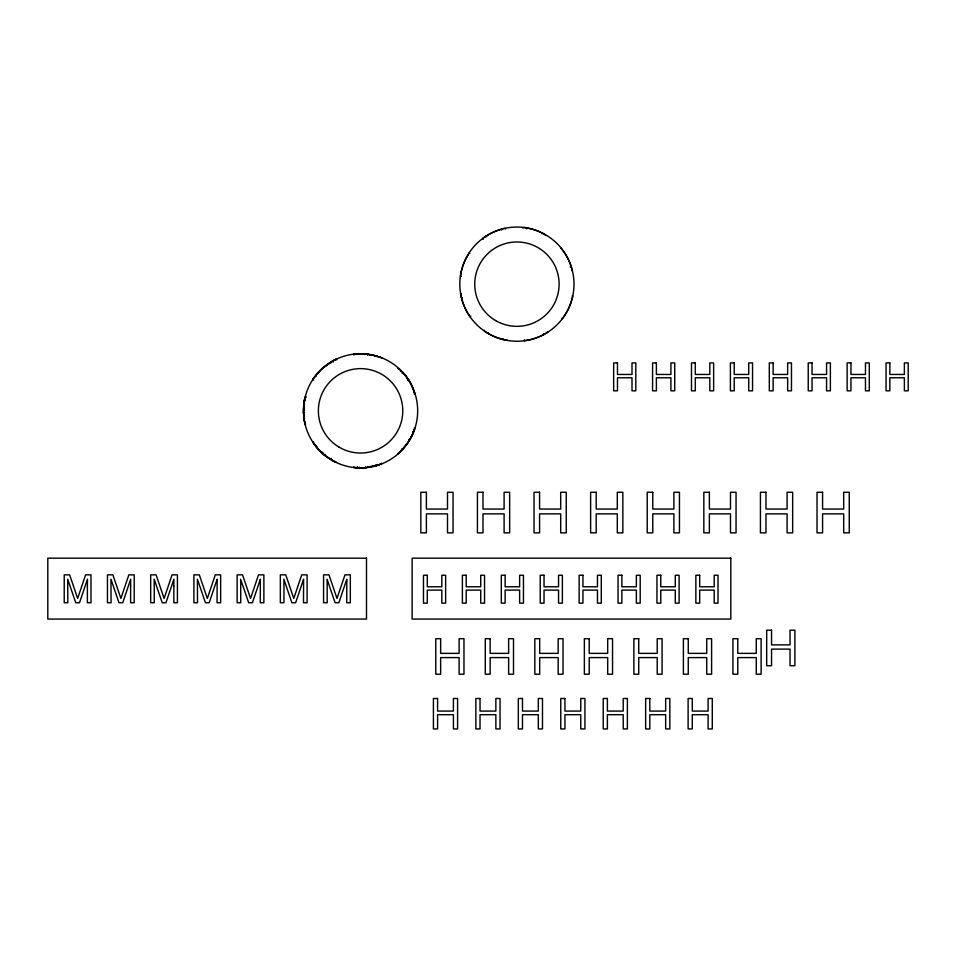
<?xml version="1.0" encoding="UTF-8"?>
<svg xmlns="http://www.w3.org/2000/svg" width="956" height="956" viewBox="0 0 956 956"><rect width="100%" height="100%" fill="white"/><g stroke="black" fill="none" stroke-linecap="round" stroke-linejoin="round"><path stroke-width="1.43" d="M303.482 411.044L303.482 410.447M217.131 581.129L217.131 579.205L209.173 602.746L205.432 602.746L197.414 579.205L197.51 602.746L193.901 602.746L193.901 574.843L199.314 574.843L207.333 598.432L215.291 574.843L220.657 574.843L220.657 602.746L217.06 602.746L217.12 581.666M260.355 581.129L260.367 579.205L252.396 602.746L248.656 602.746L240.637 579.205L240.709 584.391M303.578 581.129L303.59 579.205L295.631 602.746L291.879 602.746L283.86 579.205L283.932 583.937M346.801 581.129L346.813 579.205L338.854 602.746L335.102 602.746L327.083 579.205L327.155 583.937M260.355 581.666L260.283 602.746L263.88 602.746L263.88 574.843L258.514 574.843L250.556 598.432L242.537 574.843L237.124 574.843L237.124 602.746L240.733 602.746L240.721 584.809M303.578 581.666L303.506 602.746L307.103 602.746L307.103 574.843L301.738 574.843L293.779 598.432L285.76 574.843L280.347 574.843L280.347 602.746L283.956 602.746L283.944 584.809M346.801 581.666L346.741 602.746L350.326 602.746L350.326 574.843L344.973 574.843L337.002 598.432L328.984 574.843L323.57 574.843L323.57 602.746L327.179 602.746L327.167 584.809M361.476 467.914L359.169 467.902L359.193 467.054M303.506 409.276C304.187 405.595 303.255 398.21 306.362 396.943M357.401 466.982L357.353 467.831L359.337 467.902M357.329 466.982L357.281 467.831L353.66 467.078M365.766 354.258L363.161 353.804M522.86 228.006C523.028 226.99 527.449 227.432 526.792 228.89M367.654 355.178L367.785 354.198L368.992 354.365M304.426 400.492L305.394 400.672L304.438 400.409L303.482 410.638L304.474 410.65M369.614 355.178L370.785 354.664L379.58 357.006M507.086 339.906L502.928 339.5L503.083 338.89M304.474 400.229L304.844 398.449M304.916 398.09L305.263 396.656M376.186 356.218L380.297 357.257M561.602 318.408L562.224 318.886L564.817 315.217A56.918 56.918 0 0 0 571.724 300.124L572.764 296.037L572.142 295.906M414.438 427.953L413.601 431.969L412.813 431.658M414.976 428.133L411.833 435.96L407.615 443.166M413.434 432.399L413.112 431.658M381.91 358.034L379.831 357.09M412.753 433.976L409.55 440.166L408.702 439.652M332.461 460.362L336.165 462.286M542.016 233.754L542.363 233.049L546.019 235.582M332.628 460.29C329.581 458.832 321.945 454.614 321.945 451.71M488.026 332.652C487.333 333.477 483.832 331.206 484.31 330.238M330.585 459.406L331.17 458.45M409.311 440.561L403.109 448.902L397.768 453.586M313.676 380.034C312.098 379.52 315.026 375.529 315.994 376.545L315.253 376.114L317.069 373.856M312.851 379.496L313.52 378.504M407.041 443.99L400.779 450.754M321.742 452.678L324.801 455.319L325.231 454.59M319.28 371.406L316.866 374.537M317.32 373.569L320.463 370.199M322.973 453.801L323.63 453.048M397.804 368.49C405.201 372.685 413.542 385.555 414.39 394.015M319.543 371.131L320.822 369.853M400.958 451.172L398.043 453.897M400.695 371.418L401.293 370.832L400.875 371.406M320.762 369.9L323.917 367.056M321.335 369.351L324.347 366.71M402.01 373.222L402.846 372.47L407.364 378.122L406.778 378.528M316.639 447.289L316.962 446.572M560.682 248.488L561.172 248.082L563.622 251.87M324.562 366.53L333.357 360.639M315.564 445.03L314.644 444.743M315.408 445.054L316.412 447.014M470.818 316.197L470.041 316.735L467.627 312.959A56.918 56.918 0 0 1 461.461 297.698L460.625 293.623L461.246 293.516M315.671 446.094L313.042 441.684M407.77 380.512L408.606 379.974L410.674 383.476L415.059 393.812M501.398 229.213A56.918 56.918 0 0 0 486.269 235.989L482.577 238.546L483.234 239.442M332.915 360.878L336.369 359.121L336.739 359.886M524.306 339.81L524.438 340.742L528.489 340.061A56.93 56.93 0 0 0 543.845 334.492L547.692 332.246L547.346 331.708M333.608 360.508L336.369 359.121M381.432 463.206L381.695 463.863L377.811 465.106M381.695 463.863L366.435 467.615M570.206 266.999L571.258 266.652L572.106 270.811M376.353 465.692L377.919 465.07M375.816 465.847L363.913 467.819M304.295 420.449L305.478 424.667M461.461 297.698L462.226 297.507M304.486 418.895L303.494 412.144M353.995 355.118L353.875 354.138L357.664 354.246M353.875 354.138L365.049 353.923M366.1 467.651L359.958 467.914M357.759 353.816L358.799 353.768M362.683 467.878L361.834 467.902M303.482 411.271L303.506 412.574L304.498 412.55M359.145 353.756L360.006 353.744M360.233 353.744L361.452 353.744M361.906 353.756L362.802 353.78M359.169 467.902L357.448 467.831M303.518 408.762L304.51 408.786M356.409 467.771L355.357 467.687M365.503 353.959L376.258 355.943M354.664 467.615L353.601 467.496M461.33 276.332L460.386 276.2L461.258 272.173M336.106 462.417L333.656 461.174M466.946 256.877L469.097 252.97L469.886 253.495M333.309 460.995L324.705 455.247M401.974 448.89L402.596 449.463M321.061 452.045L320.487 451.483M320.846 451.841L317.786 448.627M320.344 451.34L319.519 450.503M319.173 450.145L315.91 446.404M317.547 448.364L316.866 447.563M325.339 366.626L330.25 362.455L332.748 360.974L333.166 361.715M314.488 444.528L313.711 443.453M407.519 378.349L408.606 379.974M313.556 443.226L312.684 441.911M486.269 235.989L486.688 236.658M330.895 362.061L331.338 362.79M332.676 361.021L333.154 361.882M543.474 333.799L543.845 334.492M501.613 229.978C501.111 228.771 505.521 227.695 505.64 228.998M375.732 465.13L375.923 465.811M305.203 424.727L304.127 419.385M304.223 420.043L303.506 412.574M365.395 467.006L365.455 467.711M563.885 251.834A56.918 56.918 0 0 1 571.258 266.808M503.047 339.5A56.93 56.93 0 0 1 487.811 333.202M461.115 272.257A56.918 56.918 0 0 1 466.815 256.925M526.84 227.958A56.918 56.918 0 0 1 542.243 233.061M87.39 586.159L87.39 602.746L90.975 602.746L90.975 574.843L85.622 574.843L77.651 598.432L69.633 574.843L64.219 574.843L64.219 602.746L67.828 602.746L67.733 579.205L75.751 602.746L79.503 602.746L87.462 579.205L87.39 586.159M130.614 586.159L130.614 602.746L134.198 602.746L134.198 574.843L128.845 574.843L120.886 598.432L112.868 574.843L107.454 574.843L107.454 602.746L111.063 602.746L110.968 579.205L118.986 602.746L122.727 602.746L130.685 579.205L130.614 586.159M173.837 586.159L173.837 602.746L177.422 602.746L177.422 574.843L172.068 574.843L164.109 598.432L156.091 574.843L150.678 574.843L150.678 602.746L154.286 602.746L154.191 579.205L162.209 602.746L165.95 602.746L173.908 579.205L173.837 586.159M617.48 362.91L613.656 362.91L613.656 390.825L617.48 390.825L617.48 377.775L632 377.775L632 390.825L635.812 390.825L635.812 362.91L632 362.91L632 374.453L617.48 374.453L617.48 362.91M656.39 362.91L652.578 362.91L652.578 390.825L656.39 390.825L656.39 377.775L670.909 377.775L670.909 390.825L674.733 390.825L674.733 362.91L670.909 362.91L670.909 374.453L656.39 374.453L656.39 362.91M695.299 362.91L691.487 362.91L691.487 390.825L695.299 390.825L695.299 377.775L709.818 377.775L709.818 390.825L713.642 390.825L713.642 362.91L709.818 362.91L709.818 374.453L695.299 374.453L695.299 362.91M734.22 362.91L730.396 362.91L730.396 390.825L734.22 390.825L734.22 377.775L748.727 377.775L748.727 390.825L752.551 390.825L752.551 362.91L748.727 362.91L748.727 374.453L734.22 374.453L734.22 362.91M773.129 362.91L769.305 362.91L769.305 390.825L773.129 390.825L773.129 377.775L787.648 377.775L787.648 390.825L791.46 390.825L791.46 362.91L787.648 362.91L787.648 374.453L773.129 374.453L773.129 362.91M812.038 362.91L808.226 362.91L808.226 390.825L812.038 390.825L812.038 377.775L826.558 377.775L826.558 390.825L830.382 390.825L830.382 362.91L826.558 362.91L826.558 374.453L812.038 374.453L812.038 362.91M850.948 362.91L847.135 362.91L847.135 390.825L850.948 390.825L850.948 377.775L865.467 377.775L865.467 390.825L869.291 390.825L869.291 362.91L865.467 362.91L865.467 374.453L850.948 374.453L850.948 362.91M889.869 362.91L886.045 362.91L886.045 390.825L889.869 390.825L889.869 377.775L904.376 377.775L904.376 390.825L908.2 390.825L908.2 362.91L904.376 362.91L904.376 374.453L889.869 374.453L889.869 362.91M426.388 492.268L420.831 492.268L420.831 532.862L426.388 532.862L426.388 513.874L447.504 513.874L447.504 532.862L453.048 532.862L453.048 492.268L447.504 492.268L447.504 509.046L426.388 509.046L426.388 492.268M482.983 492.268L477.426 492.268L477.426 532.862L482.983 532.862L482.983 513.874L504.099 513.874L504.099 532.862L509.656 532.862L509.656 492.268L504.099 492.268L504.099 509.046L482.983 509.046L482.983 492.268M539.578 492.268L534.034 492.268L534.034 532.862L539.578 532.862L539.578 513.874L560.694 513.874L560.694 532.862L566.251 532.862L566.251 492.268L560.694 492.268L560.694 509.046L539.578 509.046L539.578 492.268M596.186 492.268L590.629 492.268L590.629 532.862L596.186 532.862L596.186 513.874L617.301 513.874L617.301 532.862L622.846 532.862L622.846 492.268L617.301 492.268L617.301 509.046L596.186 509.046L596.186 492.268M652.781 492.268L647.224 492.268L647.224 532.862L652.781 532.862L652.781 513.874L673.896 513.874L673.896 532.862L679.453 532.862L679.453 492.268L673.896 492.268L673.896 509.046L652.781 509.046L652.781 492.268M709.376 492.268L703.831 492.268L703.831 532.862L709.376 532.862L709.376 513.874L730.492 513.874L730.492 532.862L736.048 532.862L736.048 492.268L730.492 492.268L730.492 509.046L709.376 509.046L709.376 492.268M765.983 492.268L760.426 492.268L760.426 532.862L765.983 532.862L765.983 513.874L787.099 513.874L787.099 532.862L792.655 532.862L792.655 492.268L787.099 492.268L787.099 509.046L765.983 509.046L765.983 492.268M822.578 492.268L817.022 492.268L817.022 532.862L822.578 532.862L822.578 513.874L843.694 513.874L843.694 532.862L849.251 532.862L849.251 492.268L843.694 492.268L843.694 509.046L822.578 509.046L822.578 492.268M366.495 558.173L47.8 558.173L47.8 619.07L366.495 619.07L366.495 558.173M730.814 558.173L412.12 558.173L412.12 619.07L730.814 619.07L730.814 558.173M427.296 575.249L423.484 575.249L423.484 603.152L427.296 603.152L427.296 590.103L441.815 590.103L441.815 603.152L445.639 603.152L445.639 575.249L441.815 575.249L441.815 586.781L427.296 586.781L427.296 575.249M466.205 575.249L462.393 575.249L462.393 603.152L466.205 603.152L466.205 590.103L480.725 590.103L480.725 603.152L484.549 603.152L484.549 575.249L480.725 575.249L480.725 586.781L466.205 586.781L466.205 575.249M505.127 575.249L501.303 575.249L501.303 603.152L505.127 603.152L505.127 590.103L519.634 590.103L519.634 603.152L523.458 603.152L523.458 575.249L519.634 575.249L519.634 586.781L505.127 586.781L505.127 575.249M544.036 575.249L540.212 575.249L540.212 603.152L544.036 603.152L544.036 590.103L558.555 590.103L558.555 603.152L562.367 603.152L562.367 575.249L558.555 575.249L558.555 586.781L544.036 586.781L544.036 575.249M582.945 575.249L579.133 575.249L579.133 603.152L582.945 603.152L582.945 590.103L597.464 590.103L597.464 603.152L601.288 603.152L601.288 575.249L597.464 575.249L597.464 586.781L582.945 586.781L582.945 575.249M621.854 575.249L618.042 575.249L618.042 603.152L621.854 603.152L621.854 590.103L636.373 590.103L636.373 603.152L640.197 603.152L640.197 575.249L636.373 575.249L636.373 586.781L621.854 586.781L621.854 575.249M660.775 575.249L656.951 575.249L656.951 603.152L660.775 603.152L660.775 590.103L675.283 590.103L675.283 603.152L679.107 603.152L679.107 575.249L675.283 575.249L675.283 586.781L660.775 586.781L660.775 575.249M699.684 575.249L695.86 575.249L695.86 603.152L699.684 603.152L699.684 590.103L714.204 590.103L714.204 603.152L718.016 603.152L718.016 575.249L714.204 575.249L714.204 586.781L699.684 586.781L699.684 575.249M771.552 630.207L766.688 630.207L766.688 665.723L771.552 665.723L771.552 649.112L790.026 649.112L790.026 665.723L794.89 665.723L794.89 630.207L790.026 630.207L790.026 644.882L771.552 644.882L771.552 630.207M440.644 638.692L435.781 638.692L435.781 674.219L440.644 674.219L440.644 657.597L459.119 657.597L459.119 674.219L463.971 674.219L463.971 638.692L459.119 638.692L459.119 653.366L440.644 653.366L440.644 638.692M490.165 638.692L485.301 638.692L485.301 674.219L490.165 674.219L490.165 657.597L508.64 657.597L508.64 674.219L513.503 674.219L513.503 638.692L508.64 638.692L508.64 653.366L490.165 653.366L490.165 638.692M539.686 638.692L534.834 638.692L534.834 674.219L539.686 674.219L539.686 657.597L558.161 657.597L558.161 674.219L563.024 674.219L563.024 638.692L558.161 638.692L558.161 653.366L539.686 653.366L539.686 638.692M589.219 638.692L584.355 638.692L584.355 674.219L589.219 674.219L589.219 657.597L607.693 657.597L607.693 674.219L612.545 674.219L612.545 638.692L607.693 638.692L607.693 653.366L589.219 653.366L589.219 638.692M638.739 638.692L633.876 638.692L633.876 674.219L638.739 674.219L638.739 657.597L657.214 657.597L657.214 674.219L662.078 674.219L662.078 638.692L657.214 638.692L657.214 653.366L638.739 653.366L638.739 638.692M688.26 638.692L683.397 638.692L683.397 674.219L688.26 674.219L688.26 657.597L706.735 657.597L706.735 674.219L711.599 674.219L711.599 638.692L706.735 638.692L706.735 653.366L688.26 653.366L688.26 638.692M737.781 638.692L732.929 638.692L732.929 674.219L737.781 674.219L737.781 657.597L756.268 657.597L756.268 674.219L761.119 674.219L761.119 638.692L756.268 638.692L756.268 653.366L737.781 653.366L737.781 638.692M437.585 698.489L433.415 698.489L433.415 728.938L437.585 728.938L437.585 714.694L453.419 714.694L453.419 728.938L457.589 728.938L457.589 698.489L453.419 698.489L453.419 711.073L437.585 711.073L437.585 698.489M480.031 698.489L475.861 698.489L475.861 728.938L480.031 728.938L480.031 714.694L495.865 714.694L495.865 728.938L500.036 728.938L500.036 698.489L495.865 698.489L495.865 711.073L480.031 711.073L480.031 698.489M522.478 698.489L518.319 698.489L518.319 728.938L522.478 728.938L522.478 714.694L538.312 714.694L538.312 728.938L542.482 728.938L542.482 698.489L538.312 698.489L538.312 711.073L522.478 711.073L522.478 698.489M564.936 698.489L560.766 698.489L560.766 728.938L564.936 728.938L564.936 714.694L580.77 714.694L580.77 728.938L584.929 728.938L584.929 698.489L580.77 698.489L580.77 711.073L564.936 711.073L564.936 698.489M607.383 698.489L603.212 698.489L603.212 728.938L607.383 728.938L607.383 714.694L623.216 714.694L623.216 728.938L627.387 728.938L627.387 698.489L623.216 698.489L623.216 711.073L607.383 711.073L607.383 698.489M649.829 698.489L645.659 698.489L645.659 728.938L649.829 728.938L649.829 714.694L665.663 714.694L665.663 728.938L669.833 728.938L669.833 698.489L665.663 698.489L665.663 711.073L649.829 711.073L649.829 698.489M692.275 698.489L688.117 698.489L688.117 728.938L692.275 728.938L692.275 714.694L708.109 714.694L708.109 728.938L712.28 728.938L712.28 698.489L708.109 698.489L708.109 711.073L692.275 711.073L692.275 698.489M488.373 333.596A57.085 57.085 0 0 0 574.006 284.159A57.085 57.085 0 0 0 488.373 234.71A57.085 57.085 0 0 0 488.373 333.596M495.602 320.571A42.207 42.207 0 0 0 559.117 284.41A42.207 42.207 0 0 0 496.045 247.484A42.207 42.207 0 0 0 495.602 320.571M332.019 460.266A57.085 57.085 0 0 0 417.664 410.829A57.085 57.085 0 0 0 332.019 361.392A57.085 57.085 0 0 0 332.019 460.266M339.249 447.253A42.207 42.207 0 0 0 402.775 411.08A42.207 42.207 0 0 0 339.691 374.155A42.207 42.207 0 0 0 339.249 447.253"/></g></svg>
